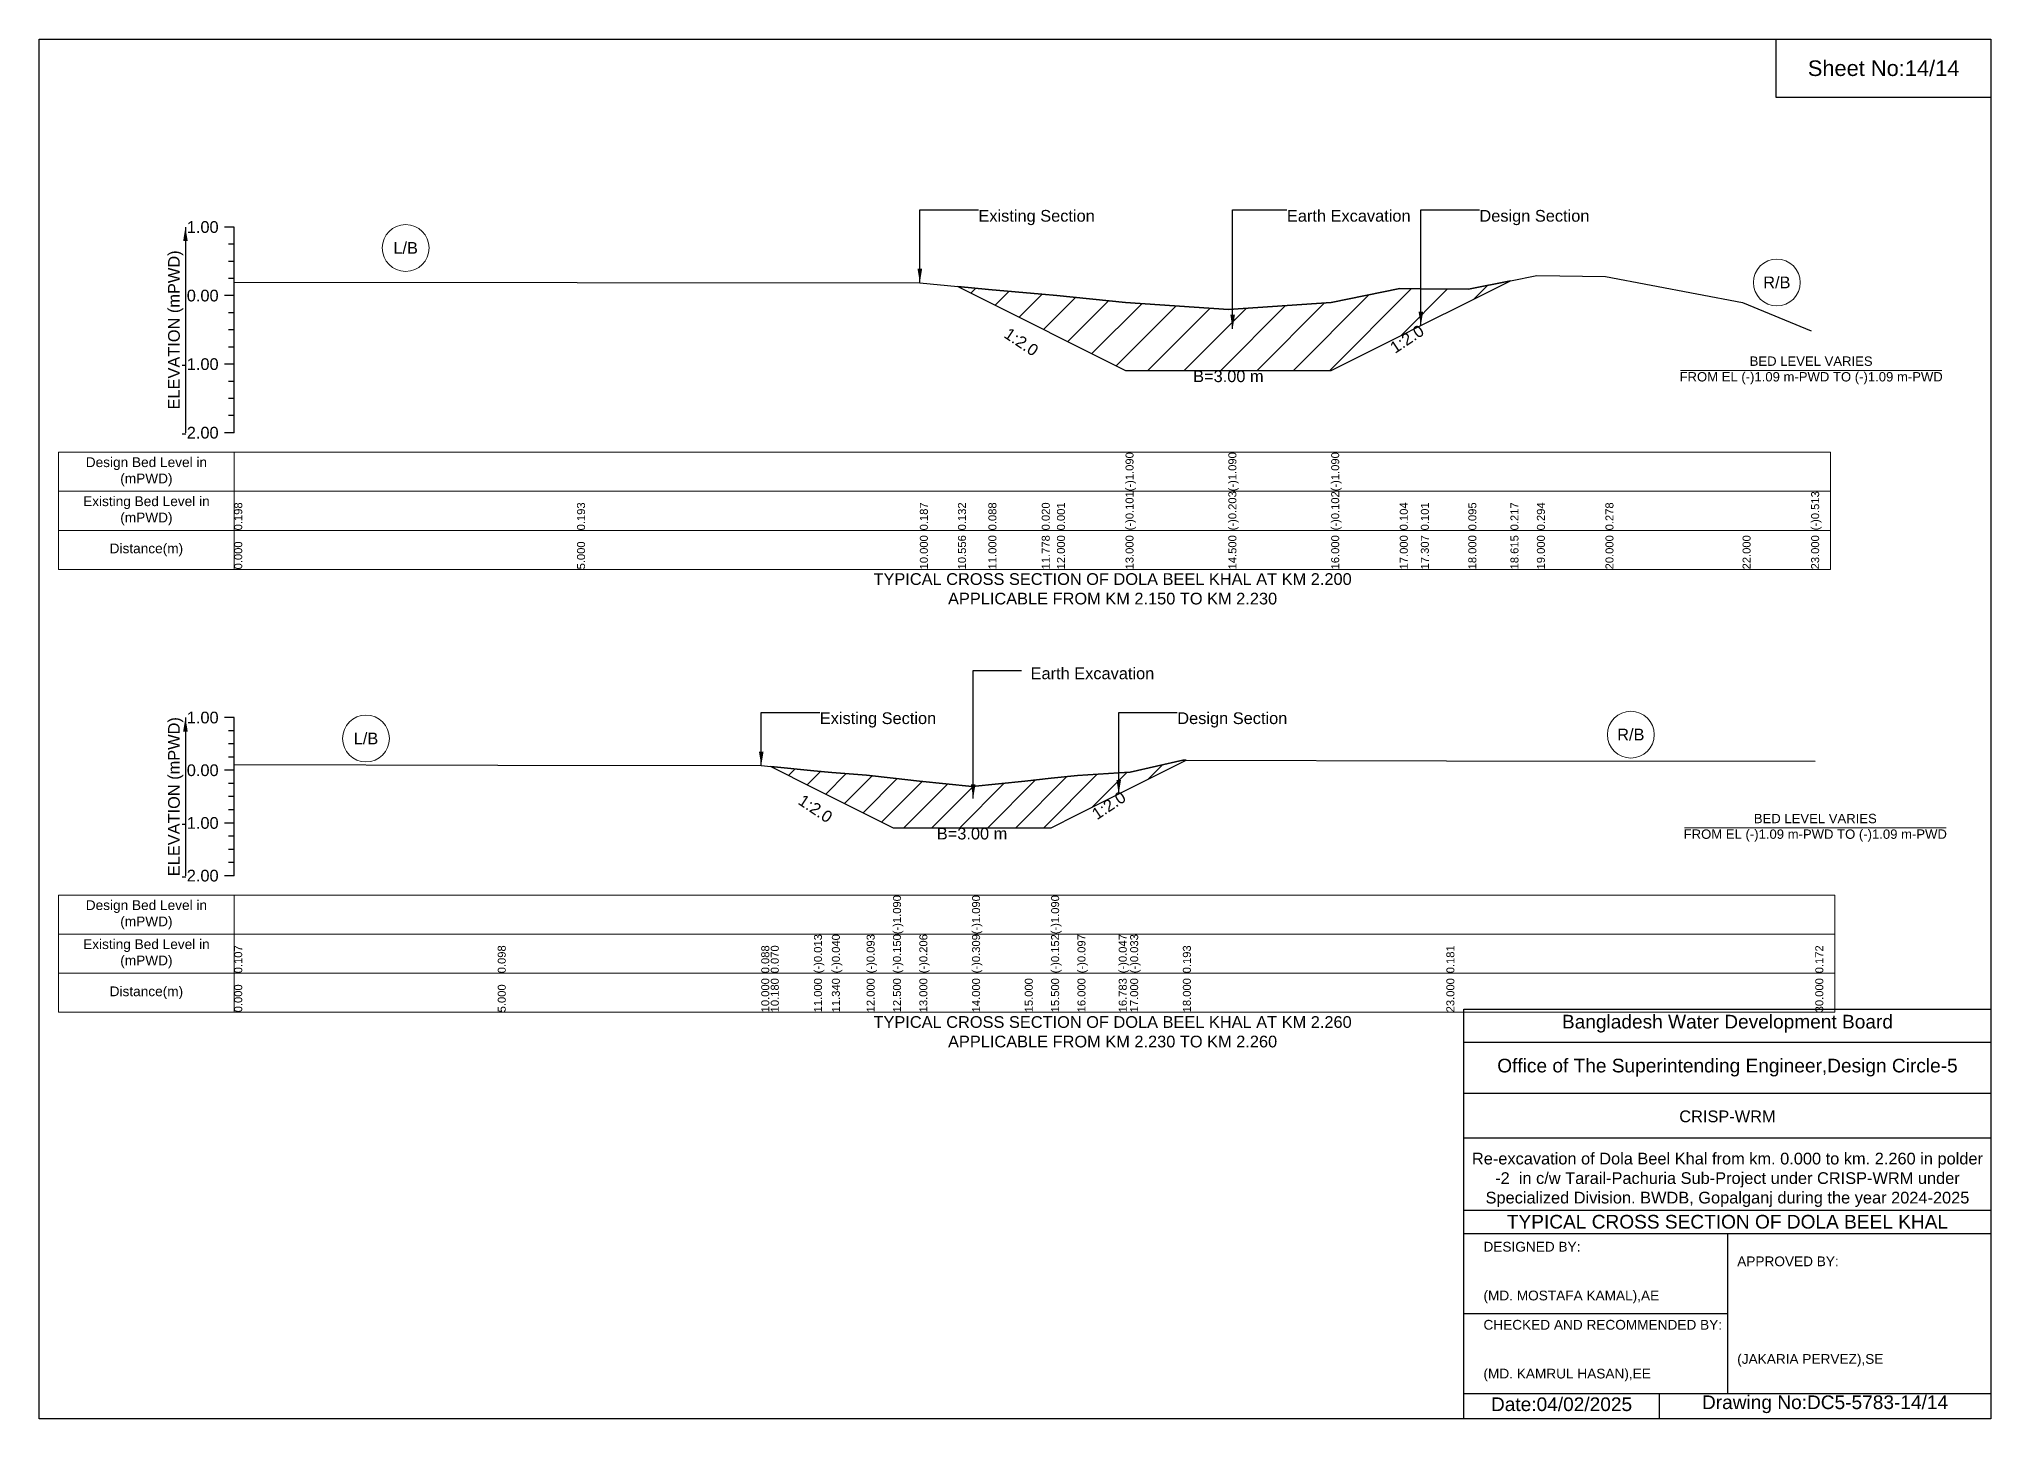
# Model space of a CAD drawing. Header units: inches. Extents: x 91000 to 258000, y -12753 to 0.
# Drawn here: x 230000 to 238000, y -5656 to 0 of the extents above; entities that cross this region are included whole.
import ezdxf

# ---------------------------------------------------------------- set-up
doc = ezdxf.new("R2010")
doc.units = ezdxf.units.IN
doc.header["$LTSCALE"] = 7
doc.header["$MEASUREMENT"] = 0
for name, color, linetype, lineweight in [('Cross section Data Border', 7, 'Continuous', 9), ('Cross Section Labels', 7, 'Continuous', 9), ('Existing_Bed_Level for Xsection', 7, 'Continuous', 25)]:
    doc.layers.add(name, color=color, linetype=linetype, lineweight=lineweight)
doc.styles.get("Standard").update_dxf_attribs({"font": 'arial.ttf'})
doc.dimstyles.get("Standard").update_dxf_attribs({"dimtxt": 0.18, "dimasz": 0.18, "dimexe": 0.18, "dimexo": 0.0625, "dimgap": 0.09, "dimtad": 0, "dimtih": 1, "dimtoh": 1, "dimdec": 4, "dimzin": 0, "dimdsep": 46, "dimtxsty": 'Standard', "dimcen": 0.09, "dimadec": 0, "dimazin": 0, "dimtfac": 1, "dimtdec": 4, "dimtofl": 0, "dimtmove": 0, "dimatfit": 3, "dimfxl": 1, "dimtolj": 1, "dimtzin": 0, "dimarcsym": 0})

msp = doc.modelspace()

# ---------------------------------------------------------------- hatches: boundary and pattern name
at = {"layer": 'Existing_Bed_Level for Xsection'}
h = msp.add_hatch(dxfattribs=at)
h.set_pattern_fill('ANSI31', color=256, scale=843, style=0)
h.paths.add_polyline_path([(233766.3, -1014.8), (233891, -1077.1), (234109.6, -1186.5), (234172, -1217.6), (234453, -1358.1), (234874.5, -1358.1), (235296, -1358.1), (235577, -1217.6), (235663.4, -1174.5), (235858, -1077.1), (236030.7, -990.8), (235858, -1025.2), (235663.4, -1023.4), (235577, -1022.6), (235296, -1080.5), (234874.5, -1108.9), (234453, -1080.2), (234172, -1051.6), (234109.6, -1046.1), (233891, -1027.1)])
h = msp.add_hatch(dxfattribs=at)
h.set_pattern_fill('ANSI31', color=256, scale=648, style=0)
h.paths.add_polyline_path([(232999, -2982.2), (233176, -3070.7), (233249.5, -3107.4), (233392, -3178.7), (233500, -3232.7), (233608, -3232.7), (233824, -3232.7), (234040, -3232.7), (234148, -3232.7), (234256, -3178.7), (234425.1, -3094.1), (234472, -3070.7), (234688, -2962.7), (234702.2, -2955.6), (234688, -2955.6), (234472, -3004.4), (234425.1, -3007.4), (234256, -3018.2), (234148, -3030), (234040, -3041.8), (233824, -3064), (233608, -3041.8), (233500, -3029.5), (233392, -3017.3), (233249.5, -3005.9), (233176, -3000.1)])

# ---------------------------------------------------------------- linework, layer by layer
for points in [[(230000, 0), (238000, 0), (238000, -5656), (230000, -5656)], [(237120, 0), (238000, 0), (238000, -240), (237120, -240)]]:
    msp.add_lwpolyline(points, close=True)
for points in [[(235840, -5656), (235840, -3976), (238000, -3976)], [(235840, -4112), (238000, -4112)], [(235840, -4320), (238000, -4320)], [(235840, -4504), (238000, -4504)], [(235840, -4800), (238000, -4800)], [(235840, -4896), (238000, -4896)], [(236920, -4896), (236920, -5552)], [(235840, -5224), (236920, -5224)], [(235840, -5552), (238000, -5552)], [(236640, -5552), (236640, -5656)]]:
    msp.add_lwpolyline(points)
at = {"layer": 'Cross section Data Border'}
for points in [[(230080, -1693.8), (237343, -1693.8), (237343, -2173.8), (230080, -2173.8)], [(230080, -3509.3), (237360, -3509.3), (237360, -3989.3), (230080, -3989.3)]]:
    msp.add_lwpolyline(points, close=True, dxfattribs=at)
for points in [[(230800, -1693.8), (230800, -2173.8)], [(230080, -1853.8), (237343, -1853.8)], [(230080, -2013.8), (237343, -2013.8)], [(230800, -3509.3), (230800, -3989.3)], [(230080, -3669.3), (237360, -3669.3)], [(230080, -3829.3), (237360, -3829.3)]]:
    msp.add_lwpolyline(points, dxfattribs=at)
at = {"layer": 'Cross Section Labels'}
for points in [[(236727.2, -1358.1), (237798.8, -1358.1)], [(236744.2, -3232.7), (237815.8, -3232.7)]]:
    msp.add_lwpolyline(points, dxfattribs=at)
for centre in [(231502.5, -856.4), (237122.5, -997.8), (231340, -2867.1), (236524, -2851.1)]:
    msp.add_circle(centre, 96, dxfattribs=at)
at = {"layer": 'Existing_Bed_Level for Xsection'}
for points in [[(230800, -770.8), (230760, -770.8)], [(230800, -1613.8), (230800, -1332.8), (230800, -1051.8), (230800, -770.8)], [(230800, -841.1), (230776, -841.1)], [(230800, -911.3), (230776, -911.3)], [(230800, -981.6), (230776, -981.6)], [(230800, -996.2), (232205, -997.6), (233610, -999.3), (233766.3, -1014.8), (233891, -1027.1), (234109.6, -1046.1), (234172, -1051.6), (234453, -1080.2), (234453, -1080.2), (234874.5, -1108.9), (234874.5, -1108.9), (235296, -1080.5), (235296, -1080.5), (235577, -1022.6), (235663.4, -1023.4), (235858, -1025.2), (236030.7, -990.8), (236139, -969.2), (236420, -973.7), (236982, -1080.5), (237263, -1196)], [(230800, -1051.8), (230760, -1051.8)], [(230800, -1122.1), (230776, -1122.1)], [(230800, -1192.3), (230776, -1192.3)], [(230800, -1262.6), (230776, -1262.6)], [(230800, -1332.8), (230760, -1332.8)], [(230800, -1403.1), (230776, -1403.1)], [(230800, -1473.3), (230776, -1473.3)], [(230800, -1543.6), (230776, -1543.6)], [(230800, -1613.8), (230760, -1613.8)], [(230800, -2781.3), (230760, -2781.3)], [(230800, -3429.3), (230800, -3213.3), (230800, -2997.3), (230800, -2781.3)], [(230800, -2835.3), (230776, -2835.3)], [(230800, -2889.3), (230776, -2889.3)], [(230800, -2943.3), (230776, -2943.3)], [(230800, -2974.1), (231880, -2976.1), (232960, -2978.2), (232999, -2982.2), (233176, -3000.1), (233249.5, -3005.9), (233392, -3017.3), (233500, -3029.5), (233500, -3029.5), (233608, -3041.8), (233824, -3064), (233824, -3064), (234040, -3041.8), (234148, -3030), (234148, -3030), (234256, -3018.2), (234425.1, -3007.4), (234472, -3004.4), (234688, -2955.6), (234702.2, -2955.6), (235768, -2958.2), (237280, -2960.1)], [(230800, -2997.3), (230760, -2997.3)], [(230800, -3051.3), (230776, -3051.3)], [(230800, -3105.3), (230776, -3105.3)], [(230800, -3159.3), (230776, -3159.3)], [(230800, -3213.3), (230760, -3213.3)], [(230800, -3267.3), (230776, -3267.3)], [(230800, -3321.3), (230776, -3321.3)], [(230800, -3429.3), (230760, -3429.3)], [(230800, -3375.3), (230776, -3375.3)]]:
    msp.add_lwpolyline(points, dxfattribs=at)
for points in [[(233766.3, -1014.8), (233891, -1077.1), (234109.6, -1186.5), (234172, -1217.6), (234453, -1358.1), (234453, -1358.1), (234874.5, -1358.1), (234874.5, -1358.1), (235296, -1358.1), (235296, -1358.1), (235577, -1217.6), (235663.4, -1174.5), (235858, -1077.1), (236030.7, -990.8), (235858, -1025.2), (235663.4, -1023.4), (235577, -1022.6), (235296, -1080.5), (235296, -1080.5), (234874.5, -1108.9), (234874.5, -1108.9), (234453, -1080.2), (234453, -1080.2), (234172, -1051.6), (234109.6, -1046.1), (233891, -1027.1)], [(232999, -2982.2), (233176, -3070.7), (233249.5, -3107.4), (233392, -3178.7), (233500, -3232.7), (233500, -3232.7), (233608, -3232.7), (233824, -3232.7), (233824, -3232.7), (234040, -3232.7), (234148, -3232.7), (234148, -3232.7), (234256, -3178.7), (234425.1, -3094.1), (234472, -3070.7), (234688, -2962.7), (234702.2, -2955.6), (234702.2, -2955.6), (234702.2, -2955.6), (234688, -2955.6), (234472, -3004.4), (234425.1, -3007.4), (234256, -3018.2), (234148, -3030), (234148, -3030), (234040, -3041.8), (233824, -3064), (233824, -3064), (233608, -3041.8), (233500, -3029.5), (233500, -3029.5), (233392, -3017.3), (233249.5, -3005.9), (233176, -3000.1)]]:
    msp.add_lwpolyline(points, close=True, dxfattribs=at)

# ---------------------------------------------------------------- texts
at = {"attachment_point": 5}
for s, insert, char_height in [('Sheet No:14/14', (237560, -120), 64), ('Bangladesh Water Development Board', (236920, -4036), 56), ('Office of The Superintending Engineer,Design Circle-5', (236920, -4216), 56)]:
    msp.add_mtext(s, dxfattribs=dict(at, insert=insert, char_height=char_height))
for s, insert, char_height, width, attachment_point in [('CRISP-WRM', (236920, -4416), 48, 2240, 5), ('Re-excavation of Dola Beel Khal from km. 0.000 to km. 2.260 in polder -2  in c/w Tarail-Pachuria Sub-Project under CRISP-WRM under Specialized Division. BWDB, Gopalganj during the year 2024-2025', (236920, -4676), 48, 2160, 5), ('TYPICAL CROSS SECTION OF DOLA BEEL KHAL', (236920, -4848), 56, 2240, 5), ('DESIGNED BY:^J^J^J(MD. MOSTAFA KAMAL),AE', (235920, -5056), 40, 1120, 4), ('APPROVED BY:^J^J^J^J^J^J(JAKARIA PERVEZ),SE', (236960, -5216), 40, 1120, 4), ('CHECKED AND RECOMMENDED BY:^J^J^J(MD. KAMRUL HASAN),EE', (235920, -5376), 40, 1120, 4), ('Date:04/02/2025', (236240, -5596), 56, 1120, 5), ('Drawing No:DC5-5783-14/14', (237320, -5596), 56, 1760, 5)]:
    msp.add_mtext(s, dxfattribs=dict(insert=insert, char_height=char_height, width=width, attachment_point=attachment_point))
at = {"layer": 'Cross section Data Border', "char_height": 40, "width": 640, "attachment_point": 5}
for s, insert in [('Design Bed Level in (mPWD)', (230440, -1773.8)), ('Existing Bed Level in (mPWD)', (230440, -1933.8)), ('Distance(m)', (230440, -2093.8)), ('Design Bed Level in (mPWD)', (230440, -3589.3)), ('Existing Bed Level in (mPWD)', (230440, -3749.3)), ('Distance(m)', (230440, -3909.3))]:
    msp.add_mtext(s, dxfattribs=dict(at, insert=insert))
at = {"layer": 'Cross Section Labels'}
for s, insert, char_height, attachment_point in [('Existing Section', (233850, -700.6), 48, 1), ('Earth Excavation', (235114.5, -700.6), 48, 1), ('Design Section', (235903.4, -700.6), 48, 1), ('L/B', (231502.5, -856.4), 48, 5), ('R/B', (237122.5, -997.8), 48, 5), ('B=3.00 m', (234874.5, -1358.1), 48, 2), ('BED LEVEL VARIES ^JFROM EL (-)1.09 m-PWD TO (-)1.09 m-PWD', (237263, -1358.1), 38.4, 5), ('TYPICAL CROSS SECTION OF DOLA BEEL KHAL AT KM 2.200^JAPPLICABLE FROM KM 2.150 TO KM 2.230', (234400, -2253.8), 48, 5), ('Earth Excavation', (234064, -2575.9), 48, 1), ('Existing Section', (233200, -2759.7), 48, 1), ('Design Section', (234665.1, -2759.7), 48, 1), ('L/B', (231340, -2867.1), 48, 5), ('R/B', (236524, -2851.1), 48, 5), ('BED LEVEL VARIES ^JFROM EL (-)1.09 m-PWD TO (-)1.09 m-PWD', (237280, -3232.7), 38.4, 5), ('B=3.00 m', (233824, -3232.7), 48, 2), ('TYPICAL CROSS SECTION OF DOLA BEEL KHAL AT KM 2.260^JAPPLICABLE FROM KM 2.230 TO KM 2.260', (234400, -4069.3), 48, 5)]:
    msp.add_mtext(s, dxfattribs=dict(at, insert=insert, char_height=char_height, attachment_point=attachment_point))
at = {"layer": 'Cross Section Labels', "char_height": 48, "attachment_point": 2}
for insert, rotation in [((234039.4, -1221.6), 326.30993), ((235593.1, -1209.6), 33.69007), ((233195.5, -3134.4), 326.30993), ((234371.1, -3121.1), 33.69007)]:
    msp.add_mtext('1:2.0', dxfattribs=dict(at, insert=insert, rotation=rotation))
at = {"layer": 'Existing_Bed_Level for Xsection', "char_height": 48, "attachment_point": 6}
for s, insert in [('1.00', (230736, -770.8)), ('0.00', (230736, -1051.8)), ('-1.00', (230736, -1332.8)), ('-2.00', (230736, -1613.8)), ('1.00', (230736, -2781.3)), ('0.00', (230736, -2997.3)), ('-1.00', (230736, -3213.3)), ('-2.00', (230736, -3429.3))]:
    msp.add_mtext(s, dxfattribs=dict(at, insert=insert))
at = {"layer": 'Existing_Bed_Level for Xsection', "rotation": 90}
for s, insert, char_height, attachment_point in [('ELEVATION (mPWD)', (230560, -1192.3), 48, 5), ('(-)1.090', (234453, -1853.8), 32.8, 1), ('(-)1.090', (234874.5, -1853.8), 32.8, 1), ('(-)1.090', (235296, -1853.8), 32.8, 1), ('0.198', (230800, -2013.8), 32.8, 1), ('0.193', (232205, -2013.8), 32.8, 1), ('0.187', (233610, -2013.8), 32.8, 1), ('0.132', (233766.3, -2013.8), 32.8, 1), ('0.088', (233891, -2013.8), 32.8, 1), ('0.020', (234109.6, -2013.8), 32.8, 1), ('0.001', (234172, -2013.8), 32.8, 1), ('(-)0.101', (234453, -2013.8), 32.8, 1), ('(-)0.203', (234874.5, -2013.8), 32.8, 1), ('(-)0.102', (235296, -2013.8), 32.8, 1), ('0.104', (235577, -2013.8), 32.8, 1), ('0.101', (235663.4, -2013.8), 32.8, 1), ('0.095', (235858, -2013.8), 32.8, 1), ('0.217', (236030.7, -2013.8), 32.8, 1), ('0.294', (236139, -2013.8), 32.8, 1), ('0.278', (236420, -2013.8), 32.8, 1), ('(-)0.513', (237263, -2013.8), 32.8, 1), ('0.000', (230800, -2173.8), 32.8, 1), ('5.000', (232205, -2173.8), 32.8, 1), ('10.000', (233610, -2173.8), 32.8, 1), ('10.556', (233766.3, -2173.8), 32.8, 1), ('11.000', (233891, -2173.8), 32.8, 1), ('11.778', (234109.6, -2173.8), 32.8, 1), ('12.000', (234172, -2173.8), 32.8, 1), ('13.000', (234453, -2173.8), 32.8, 1), ('14.500', (234874.5, -2173.8), 32.8, 1), ('16.000', (235296, -2173.8), 32.8, 1), ('17.000', (235577, -2173.8), 32.8, 1), ('17.307', (235663.4, -2173.8), 32.8, 1), ('18.000', (235858, -2173.8), 32.8, 1), ('18.615', (236030.7, -2173.8), 32.8, 1), ('19.000', (236139, -2173.8), 32.8, 1), ('20.000', (236420, -2173.8), 32.8, 1), ('22.000', (236982, -2173.8), 32.8, 1), ('23.000', (237263, -2173.8), 32.8, 1), ('ELEVATION (mPWD)', (230560, -3105.3), 48, 5), ('(-)1.090', (233500, -3669.3), 32.8, 1), ('(-)1.090', (233824, -3669.3), 32.8, 1), ('(-)1.090', (234148, -3669.3), 32.8, 1), ('(-)0.013', (233176, -3829.3), 32.8, 1), ('(-)0.040', (233249.5, -3829.3), 32.8, 1), ('(-)0.093', (233392, -3829.3), 32.8, 1), ('(-)0.150', (233500, -3829.3), 32.8, 1), ('(-)0.206', (233608, -3829.3), 32.8, 1), ('(-)0.309', (233824, -3829.3), 32.8, 1), ('(-)0.152', (234148, -3829.3), 32.8, 1), ('(-)0.097', (234256, -3829.3), 32.8, 1), ('(-)0.047', (234425.1, -3829.3), 32.8, 1), ('(-)0.033', (234472, -3829.3), 32.8, 1), ('0.107', (230800, -3829.3), 32.8, 1), ('0.098', (231880, -3829.3), 32.8, 1), ('0.088', (232960, -3829.3), 32.8, 1), ('0.070', (232999, -3829.3), 32.8, 1), ('0.193', (234688, -3829.3), 32.8, 1), ('0.181', (235768, -3829.3), 32.8, 1), ('0.172', (237280, -3829.3), 32.8, 1), ('0.000', (230800, -3989.3), 32.8, 1), ('5.000', (231880, -3989.3), 32.8, 1), ('10.000', (232960, -3989.3), 32.8, 1), ('10.180', (232999, -3989.3), 32.8, 1), ('11.000', (233176, -3989.3), 32.8, 1), ('11.340', (233249.5, -3989.3), 32.8, 1), ('12.000', (233392, -3989.3), 32.8, 1), ('12.500', (233500, -3989.3), 32.8, 1), ('13.000', (233608, -3989.3), 32.8, 1), ('14.000', (233824, -3989.3), 32.8, 1), ('15.000', (234040, -3989.3), 32.8, 1), ('15.500', (234148, -3989.3), 32.8, 1), ('16.000', (234256, -3989.3), 32.8, 1), ('16.783', (234425.1, -3989.3), 32.8, 1), ('17.000', (234472, -3989.3), 32.8, 1), ('18.000', (234688, -3989.3), 32.8, 1), ('23.000', (235768, -3989.3), 32.8, 1), ('30.000', (237280, -3989.3), 32.8, 1)]:
    msp.add_mtext(s, dxfattribs=dict(at, insert=insert, char_height=char_height, attachment_point=attachment_point))

# ---------------------------------------------------------------- leaders
at = {"layer": 'Cross Section Labels', "annotation_type": 0, "has_hookline": 1, "hookline_direction": 0}
for points, text_width in [([(233610, -999.3), (233610, -700.6), (233849.9, -700.6)], 467.2), ([(234892, -1187.7), (234892, -700.6), (235114.4, -700.6)], 497), ([(235663.4, -1174.5), (235663.4, -700.6), (235903.3, -700.6)], 441.2), ([(233828.7, -3112.2), (233828.7, -2587.6), (234027.1, -2587.6)], 497), ([(232960, -2978.2), (232960, -2759.7), (233199.9, -2759.7)], 467.2), ([(234425.1, -3094.1), (234425.1, -2759.7), (234665, -2759.7)], 441.2)]:
    msp.add_leader(points, dimstyle='Standard', override={"dimasz": 57.6}, dxfattribs=dict(at, text_width=text_width))
at = {"layer": 'Existing_Bed_Level for Xsection'}
for points in [[(230600, -770.8), (230600, -1613.8)], [(230600, -2781.3), (230600, -3429.3)]]:
    msp.add_leader(points, dimstyle='Standard', override={"dimasz": 57.6}, dxfattribs=at)

doc.saveas('drawing.dxf')
